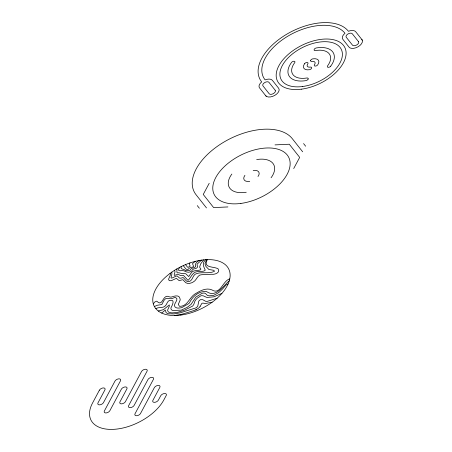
<?xml version="1.0" encoding="UTF-8"?>
<svg xmlns="http://www.w3.org/2000/svg" width="452" height="452" viewBox="0 0 452 452"><rect width="100%" height="100%" fill="white"/><g stroke="black" fill="none" stroke-linecap="round" stroke-linejoin="round"><path stroke-width="0.68" d="M207.378 259.617C202.451 268.234 213.926 266.296 218.084 268.799C220.751 272.765 214.564 274.816 211.479 274.262L201.711 274.709C197.326 274.573 196.795 280.376 193.253 281.969A5.65 3.17 -26.5 0 1 191.535 282.828L189.806 283.319A6.61 3.706 -26.5 0 1 187.693 283.432L185.812 282.737L182.857 279.675L179.145 280.613L176.37 278.325L171.184 280.743L169.217 280.652L168.556 279.251L170.421 274.844L170.121 273.364M209.208 183.292L203.242 194.45L213.632 207.592L227.91 206.937M293.71 168.534L299.682 157.375L289.291 144.233L275.014 144.889M206.541 259.646L204.982 263.849L205.988 266.516L208.92 269.505L213.643 270.279L214.457 271.014A0.921 0.514 -26.5 0 1 214.141 271.471C208.197 274.195 200.812 271.194 195.027 274.307C192.49 276.302 192.428 281.02 188.823 281.613A4.221 2.367 -26.5 0 1 187.987 281.652L186.495 281.082L183.297 277.641A1.226 0.689 -26.5 0 0 182.676 277.647L181.772 277.94A2.881 1.616 -26.5 0 1 181.02 278.127A3.311 1.853 -26.5 0 1 180.02 278.149A3.153 1.768 -26.5 0 1 179.393 277.963L177.444 276.172A2.3 1.288 -26.5 0 0 176.41 276.087L176.229 276.121A1.848 1.034 -26.5 0 0 175.721 276.279C167.692 280.477 172.624 276.81 171.811 272.144M153.324 303.925L154.652 302.106L156.217 301.269A1.373 0.768 -26.5 0 1 156.804 301.23C162.279 306.699 162.336 297.246 166.681 296.32A2.011 1.13 -26.5 0 1 167.46 296.28L170.195 297.071A9.226 5.17 -26.5 0 0 171.715 296.987C174.726 295.84 179.726 294.433 180.167 299.23A8.096 4.537 -26.5 0 1 179.969 300.563L178.291 304.36L179.416 306.196A2.644 1.48 -26.5 0 0 179.93 306.36C187.535 306.202 189.36 297.687 194.705 294.156C199.739 291.071 206.055 287.291 212.028 289.941C220.327 295.365 222.921 280.506 229.763 278.912M205.603 259.691C201.552 263.527 203.694 266.567 205.264 270.172C203.44 272.183 200.038 270.833 197.62 271.573C192.586 271.85 191.202 277.087 188.371 280.138A0.638 0.356 -26.5 0 1 187.902 280.24L183.732 275.652A3.254 1.825 -26.5 0 0 183.122 275.443L180.359 275.398A1.994 1.119 -26.5 0 1 179.952 275.279L178.766 274.613L176.851 274.624A3.187 1.785 -26.5 0 0 176.06 274.844C171.607 277.149 176.534 271.98 174.455 270.381M200.021 306.586L201.88 303.36A0.921 0.514 -26.5 0 1 202.253 303.19L203.4 303.156A6.763 3.791 -26.5 0 1 203.824 303.252L204.581 303.445A4.057 2.271 -26.5 0 0 205.474 303.501L209.248 302.75A27.758 15.566 -26.5 0 1 212.09 302.264M201.541 260.109L197.411 263.849A4.209 2.356 -26.5 0 0 197.038 265.036C198.733 267.64 196.179 268.607 193.931 268.895A4.17 2.339 -26.5 0 0 192.693 269.595C190.936 272.68 187.817 272.827 184.953 271.245C182.015 269.324 176.218 273.127 179.563 267.426M203.569 259.86L200.564 264.087L199.716 266.821A6.334 3.548 -26.5 0 0 199.937 267.759C204.264 271.855 192.744 269.019 191.462 272.765A2.644 1.48 -26.5 0 0 190.97 273.268L188.721 276.556L185.857 273.867A3.492 1.955 -26.5 0 0 185.207 273.641C182.992 273.861 180.958 273.403 178.93 272.754C175.5 273.737 177.529 270.691 176.822 268.94M189.993 262.917L189.461 263.556A2.458 1.379 -26.5 0 0 189.235 264.098L190.19 266.166L189.269 266.556A0.593 0.333 -26.5 0 0 189.094 266.657L188.851 266.872A5.966 3.345 -26.5 0 0 188.727 267.013L188.179 267.375L187.58 267.149A10.955 6.142 -26.5 0 1 187.196 266.742L185.506 264.623M161.697 313.055L165.336 310.055L166.116 312.671L167.98 313.739L173.867 313.92L180.15 312.841L196.541 307.699L197.795 305.987L198.823 301.06L200.343 299.693L202.733 299.687L205.745 301.337L207.084 301.444L217.129 298.201M229.283 280.828C223.203 285.715 216.062 298.207 206.62 291.613A3.819 2.141 -26.5 0 0 205.835 291.438C198.569 291.207 192.428 296.597 189.467 302.857A4.989 2.797 -26.5 0 1 188.518 303.727L182.088 307.473A3.616 2.028 -26.5 0 1 181.116 307.772C178.732 308.224 175.048 308.671 174.376 305.558C174.376 303.004 179.495 298.625 175.37 297.422A2.322 1.305 -26.5 0 0 174.478 297.557L172.726 298.297A4.164 2.333 -26.5 0 1 170.76 298.732L167.393 298.309L166.008 298.569A2.034 1.141 -26.5 0 0 165.308 298.936L163.935 300.467L161.827 304.546L157.307 305.253L154.398 306.541M199.598 260.42C197.191 261.375 194.422 263.759 195.699 266.533C194.45 268.454 191.219 267.307 190.235 269.991A1.921 1.079 -26.5 0 1 189.637 270.324L186.145 270.691A3.537 1.983 -26.5 0 1 185.478 270.488C183.71 268.477 180.489 270.087 181.105 266.635M155.861 308.699C158.669 306.614 162.839 308.592 165.291 305.891C167.037 304.292 167.189 300.93 169.805 300.388C175.568 298.981 172.308 305.315 170.929 307.908A6.023 3.379 -26.5 0 0 171.014 308.976A6.334 3.548 -26.5 0 0 171.873 310.049A6.085 3.413 -26.5 0 0 173.014 310.507L181.269 310.134L187.088 307.411L191.038 304.428L195.767 297.167L201.852 293.433A3.407 1.91 -26.5 0 1 202.767 293.162L203.417 293.065A4.56 2.554 -26.5 0 1 204.36 293.071L205.575 293.546L207.423 295.427L209.242 295.817L213.559 295.405L217.672 293.207A13.136 7.368 -26.5 0 0 219.779 291.681L222.734 288.794A34.849 19.538 -26.5 0 0 224.243 287.009L225.717 285.325A3.983 2.232 -26.5 0 1 227.373 284.229L228.13 283.912M196.767 309.253L195.337 309.931M221.949 293.342L215.09 296.326A8.452 4.735 -26.5 0 1 213.468 296.862L207.259 297.405A9.599 5.384 -26.5 0 1 206.185 297.162L203.253 295.823L201.716 295.664A2.808 1.576 -26.5 0 0 200.637 295.936L197.422 298.043A11.752 6.588 -26.5 0 0 196.292 299.167L194.976 301.004L193.688 304.704L192.558 306.111L185.037 309.936A21.43 12.018 -26.5 0 1 183.535 310.53L176.896 312.513L172.291 312.852A25.866 14.498 -26.5 0 1 170.805 312.733L168.562 312.106L167.726 310.869A7.153 4.011 -26.5 0 1 167.698 309.897L169.319 306.123L169.297 304.947L163.471 309.665L158.279 311.01M174.67 315.513L180.868 314.434A34.279 19.221 -26.5 0 0 182.89 313.965L193.213 310.773A26.046 14.6 -26.5 0 0 195.337 309.936M362.092 39.844L362.346 40.16M265.827 95.847L266.171 96.287M303.569 143.583L305.648 146.211M302.665 151.793L292.274 138.651A55.935 31.363 -26.5 0 0 224.452 141.753A55.935 31.363 -26.5 0 0 196.1 194.778L206.491 207.92M197.275 205.615L199.355 208.242M183.235 265.618L185.41 268.369A19.114 10.712 -26.5 0 0 185.879 268.895L186.506 269.347A3.028 1.695 -26.5 0 0 186.913 269.482L187.998 269.392A0.74 0.418 -26.5 0 0 188.224 269.268L188.716 268.799A9.153 5.13 -26.5 0 1 188.896 268.595L189.038 268.454A2.576 1.446 -26.5 0 1 190.84 267.443L191.733 267.245A10.125 5.678 -26.5 0 0 192.06 267.188L192.377 267.115A2.062 1.158 -26.5 0 0 192.789 266.979L193.388 266.623A0.814 0.458 -26.5 0 0 193.592 266.369L192.535 263.731A1.181 0.661 -26.5 0 1 192.693 263.448L194.609 261.906A21.95 12.306 -26.5 0 0 195.366 261.329M253.199 170.466A8.328 4.667 -26.5 0 1 257.996 176.529M249.724 181.359A8.328 4.667 -26.5 0 1 244.927 175.297M256.679 159.573A24.979 14.006 -26.5 0 1 271.064 177.766M246.244 192.253A24.979 14.006 -26.5 0 1 231.859 174.06M200.095 306.592A6.091 3.413 -26.5 0 1 196.75 309.213M99.395 390.2L92.513 403.082A41.635 23.34 -26.5 0 0 113.288 429.36A41.635 23.34 -26.5 0 0 163.906 399.817L166.2 395.523A3.204 1.797 -26.5 0 0 164.601 393.506A3.204 1.797 -26.5 0 0 160.709 395.777L158.415 400.071A3.204 1.797 -26.5 0 1 154.522 402.342A3.204 1.797 -26.5 0 1 152.923 400.319L159.805 387.437A3.204 1.797 -26.5 0 0 158.211 385.42A3.204 1.797 -26.5 0 0 154.313 387.692L140.544 413.45A3.204 1.797 -26.5 0 1 136.651 415.727A3.204 1.797 -26.5 0 1 135.052 413.704L153.414 379.358A3.204 1.797 -26.5 0 0 151.815 377.335A3.204 1.797 -26.5 0 0 147.923 379.607L134.148 405.365A3.204 1.797 -26.5 0 1 130.255 407.642A3.204 1.797 -26.5 0 1 128.656 405.619L147.019 371.273A3.204 1.797 -26.5 0 0 145.425 369.25A3.204 1.797 -26.5 0 0 141.527 371.521L125.464 401.574A3.204 1.797 -26.5 0 1 121.565 403.851A3.204 1.797 -26.5 0 1 119.972 401.828L126.854 388.946A3.204 1.797 -26.5 0 0 125.26 386.923A3.204 1.797 -26.5 0 0 121.362 389.2L109.887 410.665A3.204 1.797 -26.5 0 1 105.994 412.936A3.204 1.797 -26.5 0 1 104.395 410.919L120.464 380.861A3.204 1.797 -26.5 0 0 118.865 378.838A3.204 1.797 -26.5 0 0 114.972 381.115L103.497 402.579A3.204 1.797 -26.5 0 1 99.598 404.851A3.204 1.797 -26.5 0 1 98.005 402.834L104.887 389.952A3.204 1.797 -26.5 0 0 103.288 387.929A3.204 1.797 -26.5 0 0 99.395 390.2M358.476 41.595L352.306 33.793A3.503 1.961 -26.5 0 0 348.029 33.945A3.503 1.961 -26.5 0 0 346.288 37.301L352.458 45.104A3.503 1.961 -26.5 0 0 356.735 44.951A3.503 1.961 -26.5 0 0 358.476 41.595M275.178 90.208L269.025 82.428A3.503 1.961 -26.5 0 0 264.736 82.558A3.503 1.961 -26.5 0 0 262.991 85.914L269.16 93.717A3.503 1.961 -26.5 0 0 273.437 93.564A3.503 1.961 -26.5 0 0 275.178 90.208M361.877 39.544L355.775 31.832A7.498 4.204 -26.5 0 0 348.43 31.278A50.449 28.284 -26.5 0 0 287.173 33.956A50.449 28.284 -26.5 0 0 261.702 81.897A7.498 4.204 -26.5 0 0 259.595 87.965L265.691 95.677A7.498 4.204 -26.5 0 0 274.85 95.349A7.498 4.204 -26.5 0 0 278.579 88.157L272.477 80.445A7.498 4.204 -26.5 0 0 265.138 79.891A46.449 26.041 -26.5 0 1 288.579 35.742A46.449 26.041 -26.5 0 1 344.995 33.284A7.498 4.204 -26.5 0 0 342.887 39.352L348.989 47.064A7.498 4.204 -26.5 0 0 358.142 46.737A7.498 4.204 -26.5 0 0 361.877 39.544M308.151 79.01A2 1.119 -26.5 0 0 306.761 78.004A20.984 11.763 -26.5 0 1 294.676 62.721A2 1.119 -26.5 0 0 294.099 61.24A2 1.119 -26.5 0 0 291.534 62.427A24.979 14.006 -26.5 0 0 305.925 80.62A2 1.119 -26.5 0 0 308.151 79.01M330.745 66.133A24.979 14.006 -26.5 0 0 316.36 47.94A2 1.119 -26.5 0 0 314.129 49.55A2 1.119 -26.5 0 0 315.524 50.556A20.984 11.763 -26.5 0 1 327.61 65.839A2 1.119 -26.5 0 0 328.18 67.32A2 1.119 -26.5 0 0 330.745 66.133M310.654 60.444A2 1.119 -26.5 0 0 312.044 61.449A4.328 2.429 -26.5 0 1 314.541 64.602A2 1.119 -26.5 0 0 315.112 66.082A2 1.119 -26.5 0 0 317.677 64.896A8.328 4.667 -26.5 0 0 312.88 58.833A2 1.119 -26.5 0 0 310.654 60.444M304.608 63.664A8.328 4.667 -26.5 0 0 309.4 69.727A2 1.119 -26.5 0 0 311.631 68.116A2 1.119 -26.5 0 0 310.236 67.111A4.328 2.429 -26.5 0 1 307.744 63.958A2 1.119 -26.5 0 0 307.168 62.478A2 1.119 -26.5 0 0 304.608 63.664M302.597 86.513A33.64 18.86 -26.5 0 0 341.458 49.709A33.64 18.86 -26.5 0 0 289.37 56.613A33.64 18.86 -26.5 0 0 302.597 86.513M301.58 89.157A37.64 21.103 -26.5 0 0 345.057 47.98A37.64 21.103 -26.5 0 0 286.788 55.703A37.64 21.103 -26.5 0 0 301.58 89.157M240.882 203.428A41.635 23.34 -26.5 0 0 288.981 157.884A41.635 23.34 -26.5 0 0 224.52 166.426A41.635 23.34 -26.5 0 0 240.882 203.428M180.873 315.078A41.635 23.34 -26.5 0 0 228.966 269.528A41.635 23.34 -26.5 0 0 164.505 278.076A41.635 23.34 -26.5 0 0 180.873 315.078"/></g></svg>
